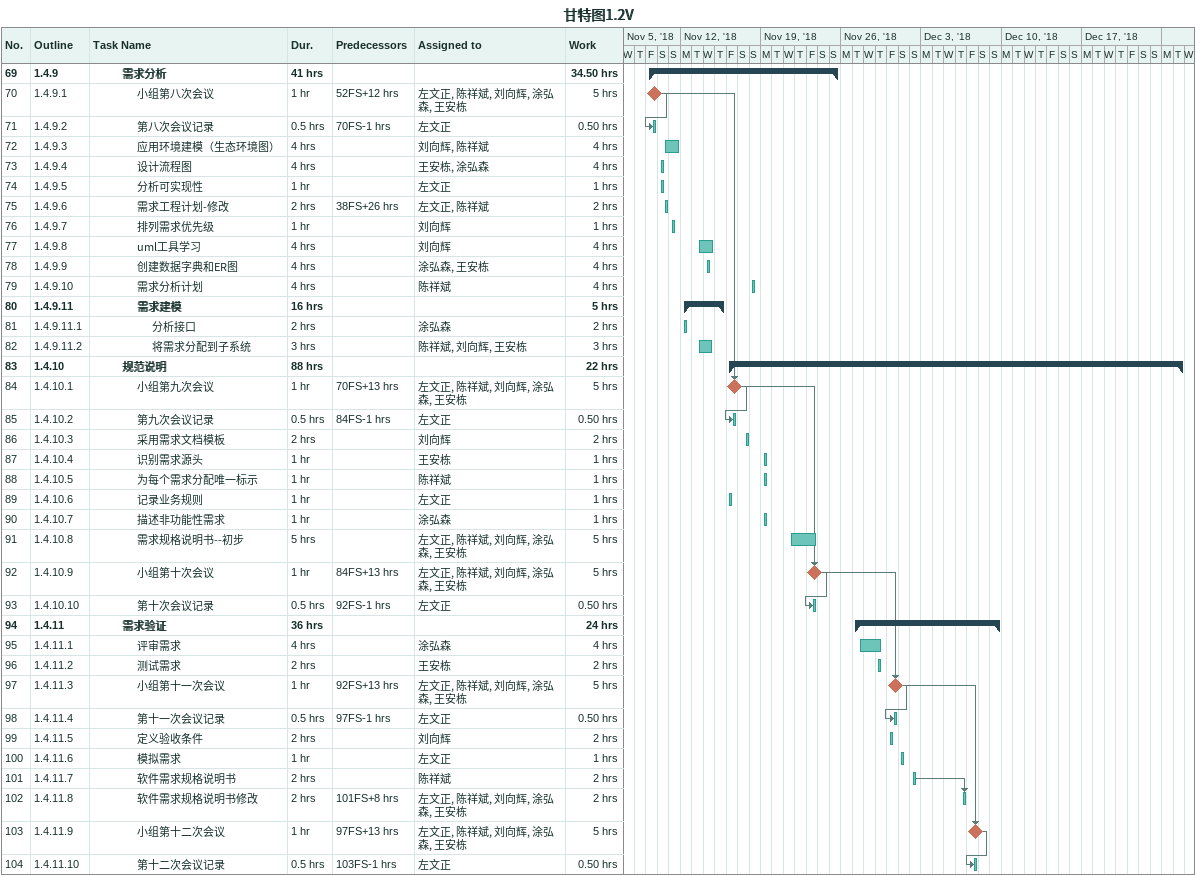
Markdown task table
甘特图1.2V

| ID | WBS | Task | Duration | Start | Finish | Predecessors | Resources | Work (h) |
|---|---|---|---|---|---|---|---|---|
| 69 | 1.4.9 | **需求分析** | 41h | 2018-11-09 | 2018-11-25 |  |  | 34.50 |
| 70 | 1.4.9.1 | 小组第八次会议 | 1h | 2018-11-09 | 2018-11-09 | 52FS+12h | 左文正, 陈祥斌, 刘向辉, 涂弘森, 王安栋 | 5 |
| 71 | 1.4.9.2 | 第八次会议记录 | 0.5h | 2018-11-09 | 2018-11-09 | 70FS-1h | 左文正 | 0.50 |
| 72 | 1.4.9.3 | 应用环境建模（生态环境图） | 4h | 2018-11-10 | 2018-11-11 |  | 刘向辉, 陈祥斌 | 4 |
| 73 | 1.4.9.4 | 设计流程图 | 4h | 2018-11-10 | 2018-11-10 |  | 王安栋, 涂弘森 | 4 |
| 74 | 1.4.9.5 | 分析可实现性 | 1h | 2018-11-10 | 2018-11-10 |  | 左文正 | 1 |
| 75 | 1.4.9.6 | 需求工程计划-修改 | 2h | 2018-11-10 | 2018-11-10 | 38FS+26h | 左文正, 陈祥斌 | 2 |
| 76 | 1.4.9.7 | 排列需求优先级 | 1h | 2018-11-11 | 2018-11-11 |  | 刘向辉 | 1 |
| 77 | 1.4.9.8 | uml工具学习 | 4h | 2018-11-13 | 2018-11-14 |  | 刘向辉 | 4 |
| 78 | 1.4.9.9 | 创建数据字典和ER图 | 4h | 2018-11-14 | 2018-11-14 |  | 涂弘森, 王安栋 | 4 |
| 79 | 1.4.9.10 | 需求分析计划 | 4h | 2018-11-18 | 2018-11-18 |  | 陈祥斌 | 4 |
| 80 | 1.4.9.11 | **需求建模** | 16h | 2018-11-12 | 2018-11-15 |  |  | 5 |
| 81 | 1.4.9.11.1 | 分析接口 | 2h | 2018-11-12 | 2018-11-12 |  | 涂弘森 | 2 |
| 82 | 1.4.9.11.2 | 将需求分配到子系统 | 3h | 2018-11-13 | 2018-11-14 |  | 陈祥斌, 刘向辉, 王安栋 | 3 |
| 83 | 1.4.10 | **规范说明** | 88h | 2018-11-16 | 2018-12-25 |  |  | 22 |
| 84 | 1.4.10.1 | 小组第九次会议 | 1h | 2018-11-16 | 2018-11-16 | 70FS+13h | 左文正, 陈祥斌, 刘向辉, 涂弘森, 王安栋 | 5 |
| 85 | 1.4.10.2 | 第九次会议记录 | 0.5h | 2018-11-16 | 2018-11-16 | 84FS-1h | 左文正 | 0.50 |
| 86 | 1.4.10.3 | 采用需求文档模板 | 2h | 2018-11-17 | 2018-11-17 |  | 刘向辉 | 2 |
| 87 | 1.4.10.4 | 识别需求源头 | 1h | 2018-11-19 | 2018-11-19 |  | 王安栋 | 1 |
| 88 | 1.4.10.5 | 为每个需求分配唯一标示 | 1h | 2018-11-19 | 2018-11-19 |  | 陈祥斌 | 1 |
| 89 | 1.4.10.6 | 记录业务规则 | 1h | 2018-11-16 | 2018-11-16 |  | 左文正 | 1 |
| 90 | 1.4.10.7 | 描述非功能性需求 | 1h | 2018-11-19 | 2018-11-19 |  | 涂弘森 | 1 |
| 91 | 1.4.10.8 | 需求规格说明书--初步 | 5h | 2018-11-21 | 2018-11-23 |  | 左文正, 陈祥斌, 刘向辉, 涂弘森, 王安栋 | 5 |
| 92 | 1.4.10.9 | 小组第十次会议 | 1h | 2018-11-23 | 2018-11-23 | 84FS+13h | 左文正, 陈祥斌, 刘向辉, 涂弘森, 王安栋 | 5 |
| 93 | 1.4.10.10 | 第十次会议记录 | 0.5h | 2018-11-23 | 2018-11-23 | 92FS-1h | 左文正 | 0.50 |
| 94 | 1.4.11 | **需求验证** | 36h | 2018-11-27 | 2018-12-09 |  |  | 24 |
| 95 | 1.4.11.1 | 评审需求 | 4h | 2018-11-27 | 2018-11-29 |  | 涂弘森 | 4 |
| 96 | 1.4.11.2 | 测试需求 | 2h | 2018-11-29 | 2018-11-29 |  | 王安栋 | 2 |
| 97 | 1.4.11.3 | 小组第十一次会议 | 1h | 2018-11-30 | 2018-11-30 | 92FS+13h | 左文正, 陈祥斌, 刘向辉, 涂弘森, 王安栋 | 5 |
| 98 | 1.4.11.4 | 第十一次会议记录 | 0.5h | 2018-11-30 | 2018-11-30 | 97FS-1h | 左文正 | 0.50 |
| 99 | 1.4.11.5 | 定义验收条件 | 2h | 2018-11-30 | 2018-11-30 |  | 刘向辉 | 2 |
| 100 | 1.4.11.6 | 模拟需求 | 1h | 2018-12-01 | 2018-12-01 |  | 左文正 | 1 |
| 101 | 1.4.11.7 | 软件需求规格说明书 | 2h | 2018-12-02 | 2018-12-02 |  | 陈祥斌 | 2 |
| 102 | 1.4.11.8 | 软件需求规格说明书修改 | 2h | 2018-12-06 | 2018-12-06 | 101FS+8h | 左文正, 陈祥斌, 刘向辉, 涂弘森, 王安栋 | 2 |
| 103 | 1.4.11.9 | 小组第十二次会议 | 1h | 2018-12-07 | 2018-12-07 | 97FS+13h | 左文正, 陈祥斌, 刘向辉, 涂弘森, 王安栋 | 5 |
| 104 | 1.4.11.10 | 第十二次会议记录 | 0.5h | 2018-12-07 | 2018-12-07 | 103FS-1h | 左文正 | 0.50 |
